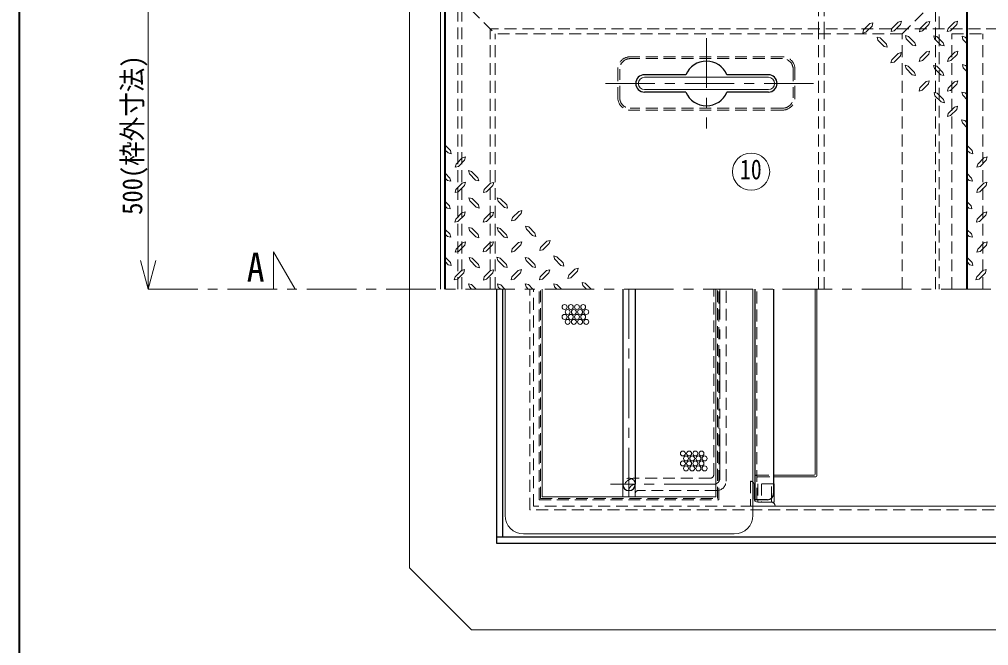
# Model space of a CAD drawing. Units: millimetres, scale not verified. Extents: x -1691 to 1549, y -1119 to 1129.
# Drawn here: x -1691 to -909, y 341 to 847 of the extents above; entities that cross this region are included whole.
import ezdxf
from ezdxf.enums import TextEntityAlignment as Align

# ---------------------------------------------------------------- set-up
doc = ezdxf.new("R2010")
doc.units = ezdxf.units.MM
doc.header["$LTSCALE"] = 8
doc.linetypes.add('CHAIN1', pattern=[8, 5, -1, 1, -1])
doc.linetypes.add('DASHED1', pattern=[1.8, 1.2, -0.6])
doc.layers.add('0-0_ﾚｲﾔ1', color=4, linetype='Continuous', lineweight=9)
doc.styles.add('ＭＳ ゴシック', font='')
doc.styles.get('ＭＳ ゴシック').set_extended_font_data('MS Gothic')

msp = doc.modelspace()

# ---------------------------------------------------------------- linework, layer by layer
at = {"layer": '0-0_ﾚｲﾔ1', "color": 1, "lineweight": 40}
for p, q in [((-1691.137, -1118.909), (-1691.137, 1129.091)), ((-926.137, 629.091), (-926.137, 875.091))]:
    msp.add_line(p, q, dxfattribs=at)
at = {"layer": '0-0_ﾚｲﾔ1'}
for p, q in [((-1587.137, 629.091), (-1587.137, 879.091)), ((-1376.137, 854.091), (-1376.137, 629.091)), ((-1009.829, 838.207), (-1010.472, 835.716)), ((-1007.901, 836.359), (-1002.838, 841.421)), ((-986.928, 839.412), (-987.57, 836.921)), ((-984.999, 837.564), (-987.57, 836.921)), ((-984.999, 837.564), (-979.937, 842.627)), ((-964.026, 839.332), (-964.669, 836.841)), ((-962.097, 837.484), (-964.669, 836.841)), ((-962.097, 837.484), (-957.035, 842.546)), ((-941.606, 839.493), (-942.249, 837.002)), ((-939.678, 837.644), (-942.249, 837.002)), ((-939.678, 837.644), (-934.615, 842.707)), ((-1007.901, 836.359), (-1010.472, 835.716)), ((-998.258, 829.93), (-998.901, 832.502)), ((-996.41, 831.859), (-998.901, 832.502)), ((-998.258, 829.93), (-993.195, 824.868)), ((-996.41, 831.859), (-991.347, 826.716)), ((-975.356, 831.136), (-975.999, 833.707)), ((-973.508, 833.064), (-975.999, 833.707)), ((-975.356, 831.136), (-970.294, 826.073)), ((-973.508, 833.064), (-968.445, 827.921)), ((-952.454, 831.055), (-953.097, 833.627)), ((-950.606, 832.984), (-953.097, 833.627)), ((-952.454, 831.055), (-947.392, 825.993)), ((-950.606, 832.984), (-945.544, 827.841)), ((-927.704, 832.502), (-930.276, 833.144)), ((-929.553, 830.573), (-930.276, 833.144)), ((-929.553, 830.573), (-926.137, 827.158)), ((-927.704, 832.502), (-926.137, 830.935)), ((-990.624, 824.225), (-993.195, 824.868)), ((-991.347, 826.716), (-990.624, 824.225)), ((-967.722, 825.43), (-970.294, 826.073)), ((-968.445, 827.921), (-967.722, 825.43)), ((-944.82, 825.35), (-947.392, 825.993)), ((-945.544, 827.841), (-944.82, 825.35)), ((-987.088, 814.18), (-987.731, 811.689)), ((-985.16, 812.332), (-980.097, 817.394)), ((-964.187, 815.386), (-964.829, 812.894)), ((-962.258, 813.537), (-957.195, 818.6)), ((-941.285, 815.305), (-941.928, 812.814)), ((-939.356, 813.457), (-934.294, 818.519)), ((-985.16, 812.332), (-987.731, 811.689)), ((-975.517, 807.189), (-976.16, 809.761)), ((-973.669, 809.118), (-976.16, 809.761)), ((-975.517, 807.189), (-970.454, 802.127)), ((-973.669, 809.118), (-968.606, 803.975)), ((-962.258, 813.537), (-964.829, 812.894)), ((-952.615, 807.109), (-953.258, 809.68)), ((-950.767, 809.037), (-953.258, 809.68)), ((-952.615, 807.109), (-947.553, 802.046)), ((-950.767, 809.037), (-945.704, 803.894)), ((-939.356, 813.457), (-941.928, 812.814)), ((-927.383, 809.68), (-929.954, 810.323)), ((-929.312, 807.752), (-929.954, 810.323)), ((-929.312, 807.752), (-926.137, 804.578)), ((-927.383, 809.68), (-926.137, 808.435)), ((-967.883, 801.484), (-970.454, 802.127)), ((-968.606, 803.975), (-967.883, 801.484)), ((-944.981, 801.403), (-947.553, 802.046)), ((-945.704, 803.894), (-944.981, 801.403)), ((-964.347, 791.439), (-964.99, 788.948)), ((-962.419, 789.591), (-957.356, 794.653)), ((-941.445, 791.359), (-942.088, 788.868)), ((-939.517, 789.511), (-934.454, 794.573)), ((-962.419, 789.591), (-964.99, 788.948)), ((-950.365, 787.1), (-952.937, 787.743)), ((-952.213, 785.171), (-952.937, 787.743)), ((-952.213, 785.171), (-947.151, 780.189)), ((-950.365, 787.1), (-945.303, 782.037)), ((-939.517, 789.511), (-942.088, 788.868)), ((-927.785, 787.421), (-930.356, 788.064)), ((-929.633, 785.493), (-930.356, 788.064)), ((-929.633, 785.493), (-926.137, 781.857)), ((-927.785, 787.421), (-926.137, 785.774)), ((-944.579, 779.466), (-947.151, 780.189)), ((-945.303, 782.037), (-944.579, 779.466)), ((-941.526, 770.948), (-936.463, 776.011)), ((-941.526, 770.948), (-942.169, 768.377)), ((-939.597, 769.1), (-942.169, 768.377)), ((-939.597, 769.1), (-934.615, 774.162)), ((-928.187, 765.162), (-930.758, 765.805)), ((-930.035, 763.234), (-930.758, 765.805)), ((-930.035, 763.234), (-926.137, 759.181)), ((-928.187, 765.162), (-926.137, 763.113)), ((-1343.24, 740.948), (-1347.137, 745.001)), ((-922.24, 740.948), (-926.137, 745.001)), ((-1345.088, 739.019), (-1347.137, 741.069)), ((-1345.088, 739.019), (-1342.517, 738.377)), ((-1343.24, 740.948), (-1342.517, 738.377)), ((-1333.678, 735.082), (-1331.106, 735.805)), ((-1331.749, 733.234), (-1331.106, 735.805)), ((-924.088, 739.019), (-926.137, 741.069)), ((-924.088, 739.019), (-921.517, 738.377)), ((-922.24, 740.948), (-921.517, 738.377)), ((-912.678, 735.082), (-910.106, 735.805)), ((-910.749, 733.234), (-910.106, 735.805)), ((-1333.678, 735.082), (-1338.66, 730.019)), ((-1331.749, 733.234), (-1336.812, 728.171)), ((-912.678, 735.082), (-917.66, 730.019)), ((-910.749, 733.234), (-915.812, 728.171)), ((-1343.642, 718.689), (-1347.137, 722.324)), ((-1328.695, 724.716), (-1326.124, 723.993)), ((-1327.972, 722.144), (-1328.695, 724.716)), ((-1322.91, 717.082), (-1327.972, 722.144)), ((-1321.062, 719.011), (-1326.124, 723.993)), ((-922.642, 718.689), (-926.137, 722.324)), ((-1345.49, 716.761), (-1347.137, 718.408)), ((-1345.49, 716.761), (-1342.919, 716.118)), ((-1343.642, 718.689), (-1342.919, 716.118)), ((-1333.758, 714.671), (-1338.82, 709.609)), ((-1333.758, 714.671), (-1331.187, 715.314)), ((-1331.829, 712.823), (-1331.187, 715.314)), ((-1322.91, 717.082), (-1320.338, 716.439)), ((-1321.062, 719.011), (-1320.338, 716.439)), ((-1310.856, 714.591), (-1315.919, 709.528)), ((-1310.856, 714.591), (-1308.285, 715.234)), ((-1308.928, 712.743), (-1308.285, 715.234)), ((-924.49, 716.761), (-926.137, 718.408)), ((-924.49, 716.761), (-921.919, 716.118)), ((-922.642, 718.689), (-921.919, 716.118)), ((-912.758, 714.671), (-917.82, 709.609)), ((-912.758, 714.671), (-910.187, 715.314)), ((-910.829, 712.823), (-910.187, 715.314)), ((-1343.963, 696.43), (-1347.137, 699.604)), ((-1343.963, 696.43), (-1343.32, 693.859)), ((-1328.294, 702.778), (-1325.722, 702.136)), ((-1327.57, 700.287), (-1328.294, 702.778)), ((-1322.508, 695.144), (-1327.57, 700.287)), ((-1320.66, 697.073), (-1325.722, 702.136)), ((-1320.66, 697.073), (-1320.017, 694.502)), ((-1305.392, 702.698), (-1302.82, 702.055)), ((-1304.669, 700.207), (-1305.392, 702.698)), ((-1299.606, 695.064), (-1304.669, 700.207)), ((-1297.758, 696.993), (-1302.82, 702.055)), ((-1297.758, 696.993), (-1297.115, 694.421)), ((-922.963, 696.43), (-926.137, 699.604)), ((-922.963, 696.43), (-922.32, 693.859)), ((-1345.892, 694.502), (-1347.137, 695.747)), ((-1345.892, 694.502), (-1343.32, 693.859)), ((-1333.919, 690.725), (-1338.981, 685.662)), ((-1333.919, 690.725), (-1331.347, 691.368)), ((-1331.99, 688.877), (-1331.347, 691.368)), ((-1322.508, 695.144), (-1320.017, 694.502)), ((-1311.017, 690.644), (-1316.079, 685.582)), ((-1311.017, 690.644), (-1308.445, 691.287)), ((-1309.088, 688.796), (-1308.445, 691.287)), ((-1299.606, 695.064), (-1297.115, 694.421)), ((-1288.115, 691.85), (-1293.178, 686.787)), ((-1288.115, 691.85), (-1285.544, 692.493)), ((-1286.187, 690.002), (-1285.544, 692.493)), ((-924.892, 694.502), (-926.137, 695.747)), ((-924.892, 694.502), (-922.32, 693.859)), ((-912.919, 690.725), (-917.981, 685.662)), ((-912.919, 690.725), (-910.347, 691.368)), ((-910.99, 688.877), (-910.347, 691.368)), ((-1343.722, 673.609), (-1347.137, 677.024)), ((-1345.57, 671.68), (-1347.137, 673.247)), ((-1343.722, 673.609), (-1342.999, 671.037)), ((-1328.454, 678.832), (-1325.883, 678.189)), ((-1327.731, 676.341), (-1328.454, 678.832)), ((-1322.669, 671.198), (-1327.731, 676.341)), ((-1320.82, 673.127), (-1325.883, 678.189)), ((-1320.82, 673.127), (-1320.178, 670.555)), ((-1305.553, 678.752), (-1302.981, 678.109)), ((-1304.829, 676.261), (-1305.553, 678.752)), ((-1299.767, 671.118), (-1304.829, 676.261)), ((-1297.919, 673.046), (-1302.981, 678.109)), ((-1297.919, 673.046), (-1297.276, 670.475)), ((-1282.651, 679.957), (-1280.079, 679.314)), ((-1281.928, 677.466), (-1282.651, 679.957)), ((-1276.865, 672.323), (-1281.928, 677.466)), ((-1275.017, 674.252), (-1280.079, 679.314)), ((-1275.017, 674.252), (-1274.374, 671.68)), ((-922.722, 673.609), (-926.137, 677.024)), ((-924.57, 671.68), (-926.137, 673.247)), ((-922.722, 673.609), (-921.999, 671.037)), ((-1345.57, 671.68), (-1342.999, 671.037)), ((-1333.597, 666.537), (-1338.66, 661.475)), ((-1333.597, 666.537), (-1331.026, 667.18)), ((-1331.669, 664.689), (-1331.026, 667.18)), ((-1322.669, 671.198), (-1320.178, 670.555)), ((-1311.178, 666.698), (-1316.24, 661.636)), ((-1311.178, 666.698), (-1308.606, 667.341)), ((-1309.249, 664.85), (-1308.606, 667.341)), ((-1299.767, 671.118), (-1297.276, 670.475)), ((-1288.276, 666.618), (-1293.338, 661.555)), ((-1288.276, 666.618), (-1285.704, 667.261)), ((-1286.347, 664.769), (-1285.704, 667.261)), ((-1276.865, 672.323), (-1274.374, 671.68)), ((-1265.374, 667.823), (-1270.437, 662.761)), ((-1265.374, 667.823), (-1262.803, 668.466)), ((-1263.445, 665.975), (-1262.803, 668.466)), ((-924.57, 671.68), (-921.999, 671.037)), ((-912.597, 666.537), (-917.66, 661.475)), ((-912.597, 666.537), (-910.026, 667.18)), ((-910.669, 664.689), (-910.026, 667.18)), ((-1587.137, 629.091), (-1593.349, 652.273)), ((-1587.137, 629.091), (-1580.926, 652.273)), ((-1343.24, 650.627), (-1347.137, 654.524)), ((-1345.088, 648.698), (-1347.137, 651.04)), ((-1343.24, 650.627), (-1342.517, 648.055)), ((-1328.133, 654.644), (-1325.562, 654.002)), ((-1327.41, 652.153), (-1328.133, 654.644)), ((-1322.347, 647.011), (-1327.41, 652.153)), ((-1320.499, 648.939), (-1325.562, 654.002)), ((-1305.713, 654.805), (-1303.142, 654.162)), ((-1304.99, 652.314), (-1305.713, 654.805)), ((-1299.928, 647.171), (-1304.99, 652.314)), ((-1298.079, 649.1), (-1303.142, 654.162)), ((-1282.812, 654.725), (-1280.24, 654.082)), ((-1282.088, 652.234), (-1282.812, 654.725)), ((-1277.026, 647.091), (-1282.088, 652.234)), ((-1275.178, 649.019), (-1280.24, 654.082)), ((-1259.91, 655.93), (-1257.338, 655.287)), ((-1259.187, 653.439), (-1259.91, 655.93)), ((-1254.124, 648.296), (-1259.187, 653.439)), ((-1252.276, 650.225), (-1257.338, 655.287)), ((-1252.276, 650.225), (-1251.633, 647.653)), ((-922.24, 650.627), (-926.137, 654.524)), ((-924.088, 648.698), (-926.137, 651.04)), ((-922.24, 650.627), (-921.517, 648.055)), ((-1345.088, 648.698), (-1342.517, 648.055)), ((-1334.401, 644.198), (-1339.463, 639.136)), ((-1334.401, 644.198), (-1331.829, 644.841)), ((-1332.472, 642.35), (-1331.829, 644.841)), ((-1322.347, 647.011), (-1319.856, 646.368)), ((-1320.499, 648.939), (-1319.856, 646.368)), ((-1310.937, 644.037), (-1315.999, 638.975)), ((-1310.937, 644.037), (-1308.365, 644.68)), ((-1309.008, 642.189), (-1308.365, 644.68)), ((-1299.928, 647.171), (-1297.437, 646.528)), ((-1298.079, 649.1), (-1297.437, 646.528)), ((-1288.517, 644.198), (-1293.579, 639.136)), ((-1288.517, 644.198), (-1285.945, 644.841)), ((-1286.588, 642.35), (-1285.945, 644.841)), ((-1277.026, 647.091), (-1274.535, 646.448)), ((-1275.178, 649.019), (-1274.535, 646.448)), ((-1265.615, 644.118), (-1270.678, 639.055)), ((-1265.615, 644.118), (-1263.044, 644.761)), ((-1263.687, 642.269), (-1263.044, 644.761)), ((-1254.124, 648.296), (-1251.633, 647.653)), ((-1242.713, 645.323), (-1247.776, 640.261)), ((-1242.713, 645.323), (-1240.142, 645.966)), ((-1240.785, 643.475), (-1240.142, 645.966)), ((-924.088, 648.698), (-921.517, 648.055)), ((-913.401, 644.198), (-918.463, 639.136)), ((-913.401, 644.198), (-910.829, 644.841)), ((-911.472, 642.35), (-910.829, 644.841)), ((-1229.58, 629.091), (-1234.437, 633.832)), ((-1328.695, 633.43), (-1326.124, 632.707)), ((-1327.972, 630.859), (-1328.695, 633.43)), ((-1326.204, 629.091), (-1327.972, 630.859)), ((-1322.508, 629.091), (-1326.124, 632.707)), ((-1305.231, 633.269), (-1302.66, 632.627)), ((-1304.588, 630.778), (-1305.231, 633.269)), ((-1302.901, 629.091), (-1304.588, 630.778)), ((-1299.26, 629.091), (-1302.66, 632.627)), ((-1282.812, 633.43), (-1280.24, 632.707)), ((-1282.169, 630.859), (-1282.812, 633.43)), ((-1280.401, 629.091), (-1282.169, 630.859)), ((-1276.624, 629.091), (-1280.24, 632.707)), ((-1259.91, 633.35), (-1257.338, 632.707)), ((-1259.187, 630.859), (-1259.91, 633.35)), ((-1257.419, 629.091), (-1259.187, 630.859)), ((-1253.722, 629.091), (-1257.338, 632.707)), ((-1048.887, 629.091), (-1048.887, 479.841)), ((-1047.387, 629.091), (-1047.387, 479.091)), ((-1049.637, 479.091), (-1082.387, 479.091)), ((-1048.887, 477.591), (-1082.387, 477.591)), ((-1095.137, 459.091), (-1095.137, 457.091))]:
    msp.add_line(p, q, dxfattribs=at)
at = {"layer": '0-0_ﾚｲﾔ1', "color": 7, "lineweight": 18}
for p, q in [((-1351.137, 879.091), (-1351.137, 629.091)), ((-1348.137, 876.091), (-1348.137, 629.091)), ((-1086.637, 800.091), (-1186.637, 800.091)), ((-1086.637, 790.091), (-1186.637, 790.091)), ((-1376.137, 629.091), (-1376.137, 404.091)), ((-1299.137, 446.591), (-1299.137, 629.091)), ((-1269.137, 461.591), (-1269.137, 629.091)), ((-1129.137, 461.591), (-1129.137, 629.091)), ((-1099.137, 446.591), (-1099.137, 629.091)), ((-1204.137, 471.591), (-1204.137, 461.591)), ((-1194.137, 471.591), (-1194.137, 461.591)), ((-1098.137, 460.091), (-1098.137, 471.091)), ((-1082.387, 472.091), (-1082.016, 472.091)), ((-1082.016, 457.091), (-1082.016, 472.091)), ((-1269.137, 461.591), (-1129.137, 461.591)), ((-576.137, 454.091), (-1099.137, 454.091)), ((-1095.137, 457.091), (-1082.016, 457.091)), ((-1084.137, 457.091), (-1084.137, 460.291)), ((-1114.137, 431.591), (-1284.137, 431.591)), ((-1376.137, 404.091), (-1326.137, 354.091)), ((-526.137, 354.091), (-1326.137, 354.091))]:
    msp.add_line(p, q, dxfattribs=at)
at = {"layer": '0-0_ﾚｲﾔ1', "color": 5, "lineweight": 25}
for p, q in [((-1347.137, 629.091), (-1347.137, 875.091)), ((-1153.221, 802.091), (-1186.637, 802.091)), ((-1086.637, 802.091), (-1120.054, 802.091)), ((-1153.221, 788.091), (-1186.637, 788.091)), ((-1086.637, 788.091), (-1120.054, 788.091)), ((-1306.137, 629.091), (-1306.137, 424.091)), ((-1301.137, 629.091), (-1301.137, 429.091)), ((-1204.137, 629.091), (-1204.137, 471.591)), ((-1194.137, 629.091), (-1194.137, 471.591)), ((-1097.387, 459.091), (-1097.387, 629.091)), ((-1082.387, 629.091), (-1082.387, 464.091)), ((-1087.387, 459.091), (-1097.387, 459.091)), ((-1306.137, 429.091), (-546.137, 429.091)), ((-1306.137, 424.091), (-546.137, 424.091))]:
    msp.add_line(p, q, dxfattribs=at)
at = {"layer": '0-0_ﾚｲﾔ1', "color": 7, "linetype": 'DASHED1', "lineweight": 18}
for p, q in [((-1337.137, 629.091), (-1337.137, 865.091)), ((-1336.669, 864.622), (-1307.137, 835.091)), ((-978.637, 835.091), (-949.106, 864.622)), ((-948.637, 863.491), (-948.637, 629.091)), ((-978.637, 835.091), (-1307.137, 835.091)), ((-1307.137, 629.091), (-1307.137, 835.091)), ((-1046.137, 629.091), (-1046.137, 835.091)), ((-1041.637, 629.091), (-1041.637, 835.091)), ((-978.637, 629.091), (-978.637, 835.091)), ((-938.637, 835.091), (-913.637, 835.091)), ((-938.637, 629.091), (-938.637, 835.091)), ((-913.637, 629.091), (-913.637, 835.091)), ((-1075.137, 816.591), (-1198.137, 816.591)), ((-1075.137, 815.091), (-1198.137, 815.091)), ((-1208.137, 806.591), (-1208.137, 783.591)), ((-1206.637, 783.591), (-1206.637, 806.591)), ((-1066.637, 806.591), (-1066.637, 783.591)), ((-1065.137, 783.591), (-1065.137, 806.591)), ((-1075.137, 775.091), (-1198.137, 775.091)), ((-1075.137, 773.591), (-1198.137, 773.591)), ((-1095.887, 459.091), (-1095.887, 629.091))]:
    msp.add_line(p, q, dxfattribs=at)
at = {"layer": '0-0_ﾚｲﾔ1', "linetype": 'DASHED1'}
for p, q in [((-1334.137, 629.091), (-1334.137, 862.091)), ((-1046.137, 835.091), (-1046.137, 862.091)), ((-1041.637, 835.091), (-1041.637, 862.091)), ((-951.637, 629.091), (-951.637, 862.091)), ((-541.137, 839.091), (-1311.137, 839.091)), ((-1311.137, 629.091), (-1311.137, 839.091)), ((-1279.137, 451.091), (-1279.137, 629.091)), ((-1276.137, 454.091), (-1276.137, 629.091)), ((-1271.637, 459.091), (-1271.637, 629.091)), ((-1270.637, 460.091), (-1270.637, 629.091)), ((-1130.765, 479.091), (-1130.765, 629.091)), ((-1127.637, 460.091), (-1127.637, 629.091)), ((-1126.637, 459.091), (-1126.637, 629.091)), ((-1120.765, 474.091), (-1120.765, 629.091)), ((-1095.887, 479.091), (-1082.387, 479.091)), ((-1095.137, 477.591), (-1082.387, 477.591)), ((-1133.265, 476.591), (-1194.137, 476.591)), ((-1101.137, 474.091), (-1101.137, 454.091)), ((-1082.387, 472.091), (-1095.137, 472.091)), ((-1095.137, 472.091), (-1095.137, 459.091)), ((-1092.137, 472.091), (-1092.137, 457.091)), ((-1084.137, 460.291), (-1084.137, 472.091)), ((-1128.265, 466.591), (-1191.637, 466.591)), ((-1099.137, 454.091), (-1276.137, 454.091)), ((-1271.637, 459.091), (-1126.637, 459.091)), ((-1270.637, 460.091), (-1127.637, 460.091)), ((-573.137, 451.091), (-1279.137, 451.091))]:
    msp.add_line(p, q, dxfattribs=at)
at = {"layer": '0-0_ﾚｲﾔ1', "linetype": 'CHAIN1'}
for p, q in [((-1136.637, 831.591), (-1136.637, 758.591)), ((-1050.137, 795.091), (-1223.137, 795.091)), ((-1468.637, 629.091), (-1486.137, 659.091)), ((-1486.137, 629.091), (-1486.137, 659.091)), ((-1587.137, 629.091), (-216.137, 629.091)), ((-1199.137, 629.091), (-1199.137, 461.591)), ((-1125.765, 476.591), (-1125.765, 629.091)), ((-1130.765, 471.591), (-1214.137, 471.591))]:
    msp.add_line(p, q, dxfattribs=at)
at = {"layer": '0-0_ﾚｲﾔ1'}
for points in [[(-986.928, 839.412), (-981.785, 844.555), (-979.294, 845.198), (-979.937, 842.627)], [(-964.026, 839.332), (-958.883, 844.475), (-956.392, 845.118), (-957.035, 842.546)], [(-941.606, 839.493), (-936.463, 844.636), (-933.972, 845.278), (-934.615, 842.707)], [(-1009.829, 838.207), (-1004.687, 843.35), (-1002.195, 843.993), (-1002.838, 841.421)], [(-987.088, 814.18), (-981.945, 819.323), (-979.454, 819.966), (-980.097, 817.394)], [(-964.187, 815.386), (-959.044, 820.528), (-956.553, 821.171), (-957.195, 818.6)], [(-941.285, 815.305), (-936.142, 820.448), (-933.651, 821.091), (-934.294, 818.519)], [(-964.347, 791.439), (-959.204, 796.582), (-956.713, 797.225), (-957.356, 794.653)], [(-941.445, 791.359), (-936.303, 796.502), (-933.812, 797.144), (-934.454, 794.573)], [(-936.463, 776.011), (-933.892, 776.734), (-934.615, 774.162)], [(-1336.812, 728.171), (-1339.383, 727.448), (-1338.66, 730.019)], [(-915.812, 728.171), (-918.383, 727.448), (-917.66, 730.019)], [(-1331.829, 712.823), (-1336.972, 707.68), (-1339.463, 707.037), (-1338.82, 709.609)], [(-1308.928, 712.743), (-1314.07, 707.6), (-1316.562, 706.957), (-1315.919, 709.528)], [(-910.829, 712.823), (-915.972, 707.68), (-918.463, 707.037), (-917.82, 709.609)], [(-1331.99, 688.877), (-1337.133, 683.734), (-1339.624, 683.091), (-1338.981, 685.662)], [(-1309.088, 688.796), (-1314.231, 683.653), (-1316.722, 683.011), (-1316.079, 685.582)], [(-1286.187, 690.002), (-1291.329, 684.859), (-1293.82, 684.216), (-1293.178, 686.787)], [(-910.99, 688.877), (-916.133, 683.734), (-918.624, 683.091), (-917.981, 685.662)], [(-1263.445, 665.975), (-1268.588, 660.832), (-1271.079, 660.189), (-1270.437, 662.761)], [(-1331.669, 664.689), (-1336.812, 659.546), (-1339.303, 658.903), (-1338.66, 661.475)], [(-1309.249, 664.85), (-1314.392, 659.707), (-1316.883, 659.064), (-1316.24, 661.636)], [(-1286.347, 664.769), (-1291.49, 659.627), (-1293.981, 658.984), (-1293.338, 661.555)], [(-910.669, 664.689), (-915.812, 659.546), (-918.303, 658.903), (-917.66, 661.475)], [(-1332.472, 642.35), (-1337.615, 637.207), (-1340.106, 636.564), (-1339.463, 639.136)], [(-1309.008, 642.189), (-1314.151, 637.046), (-1316.642, 636.403), (-1315.999, 638.975)], [(-1286.588, 642.35), (-1291.731, 637.207), (-1294.222, 636.564), (-1293.579, 639.136)], [(-1263.687, 642.269), (-1268.829, 637.127), (-1271.32, 636.484), (-1270.678, 639.055)], [(-1240.785, 643.475), (-1245.928, 638.332), (-1248.419, 637.689), (-1247.776, 640.261)], [(-911.472, 642.35), (-916.615, 637.207), (-919.106, 636.564), (-918.463, 639.136)], [(-1233.392, 629.091), (-1236.285, 631.984), (-1237.008, 634.555), (-1234.437, 633.832)]]:
    msp.add_lwpolyline(points, dxfattribs=at)
at = {"layer": '0-0_ﾚｲﾔ1', "color": 7, "lineweight": 18}
msp.add_circle((-1100.561, 723.839), 15, dxfattribs=at)
at = {"layer": '0-0_ﾚｲﾔ1'}
for centre in [(-1251.098, 614.668), (-1248.598, 610.668), (-1246.098, 614.668), (-1243.598, 610.668), (-1241.098, 614.668), (-1238.598, 610.668), (-1236.098, 614.668), (-1233.598, 610.668), (-1251.098, 606.668), (-1248.598, 602.668), (-1246.098, 606.668), (-1243.598, 602.668), (-1241.098, 606.668), (-1238.598, 602.668), (-1236.098, 606.668), (-1233.598, 602.668), (-1155.606, 496.446), (-1153.106, 492.446), (-1150.606, 496.446), (-1148.106, 492.446), (-1145.606, 496.446), (-1143.106, 492.446), (-1140.606, 496.446), (-1138.106, 492.446), (-1155.606, 488.446), (-1153.106, 484.446), (-1150.606, 488.446), (-1148.106, 484.446), (-1145.606, 488.446), (-1143.106, 484.446), (-1140.606, 488.446), (-1138.106, 484.446)]:
    msp.add_circle(centre, 2, dxfattribs=at)
at = {"layer": '0-0_ﾚｲﾔ1', "color": 7, "linetype": 'DASHED1', "lineweight": 18}
for centre, radius, start, end in [((-1198.137, 806.591), 10, 90, 180), ((-1198.137, 806.591), 8.5, 90, 180), ((-1075.137, 806.591), 10, 0, 90), ((-1075.137, 806.591), 8.5, 0, 90), ((-1198.137, 783.591), 10, 180, 270), ((-1198.137, 783.591), 8.5, 180, 270), ((-1075.137, 783.591), 10, 270, 0), ((-1075.137, 783.591), 8.5, 270, 0), ((-1199.137, 471.591), 5, 0, 180)]:
    msp.add_arc(centre, radius, start, end, dxfattribs=at)
at = {"layer": '0-0_ﾚｲﾔ1', "color": 5, "lineweight": 25}
for centre, radius, start, end in [((-1136.637, 795.091), 18, 22.88538, 157.11462), ((-1186.637, 795.091), 7, 90, 270), ((-1086.637, 795.091), 7, 270, 90), ((-1136.637, 795.091), 18, 202.88538, 337.11462), ((-1199.137, 471.591), 5, 180, 0), ((-1087.387, 464.091), 5, 270, 0)]:
    msp.add_arc(centre, radius, start, end, dxfattribs=at)
at = {"layer": '0-0_ﾚｲﾔ1', "color": 7, "lineweight": 18}
for centre, radius, start, end in [((-1186.637, 795.091), 5, 90, 270), ((-1086.637, 795.091), 5, 270, 90), ((-1101.137, 471.091), 3, 0, 48.18968), ((-1095.137, 460.091), 3, 180, 270), ((-1084.137, 454.091), 3, 0, 90), ((-1284.137, 446.591), 15, 180, 270), ((-1114.137, 446.591), 15, 270, 0)]:
    msp.add_arc(centre, radius, start, end, dxfattribs=at)
at = {"layer": '0-0_ﾚｲﾔ1', "linetype": 'DASHED1'}
for centre, radius, start, end in [((-1133.265, 479.091), 2.5, 270, 0), ((-1095.887, 477.591), 1.5, 90, 180), ((-1095.137, 476.841), 0.75, 90, 180), ((-1194.137, 466.591), 10, 90, 180), ((-1128.265, 474.091), 7.5, 270, 0), ((-1101.137, 471.091), 3, 48.18968, 90), ((-1191.637, 464.091), 2.5, 90, 180)]:
    msp.add_arc(centre, radius, start, end, dxfattribs=at)
at = {"layer": '0-0_ﾚｲﾔ1'}
for centre, radius in [((-1049.637, 479.841), 0.75), ((-1048.887, 479.091), 1.5)]:
    msp.add_arc(centre, radius, 270, 0, dxfattribs=at)
at = {"layer": '0-0_ﾚｲﾔ1', "linetype": 'CHAIN1'}
for centre, start, end in [((-1194.137, 466.591), 90, 180), ((-1130.765, 476.591), 270, 0)]:
    msp.add_arc(centre, 5, start, end, dxfattribs=at)

# ---------------------------------------------------------------- texts
at = {"layer": '0-0_ﾚｲﾔ1', "color": 7, "style": 'ＭＳ ゴシック', "width": 0.9}
msp.add_text('500(枠外寸法)', height=16.13, rotation=90, dxfattribs=at).set_placement((-1587.137, 689.091), align=Align.BOTTOM_LEFT)
at = {"layer": '0-0_ﾚｲﾔ1', "color": 7, "style": 'ＭＳ ゴシック'}
for s, height, width, p in [('10', 16.13, 0.8, (-1109.561, 712.839)), ('A', 23.46, 0.9, (-1507.637, 628.091))]:
    msp.add_text(s, height=height, dxfattribs=dict(at, width=width)).set_placement(p, align=Align.BOTTOM_LEFT)

doc.saveas('drawing.dxf')
